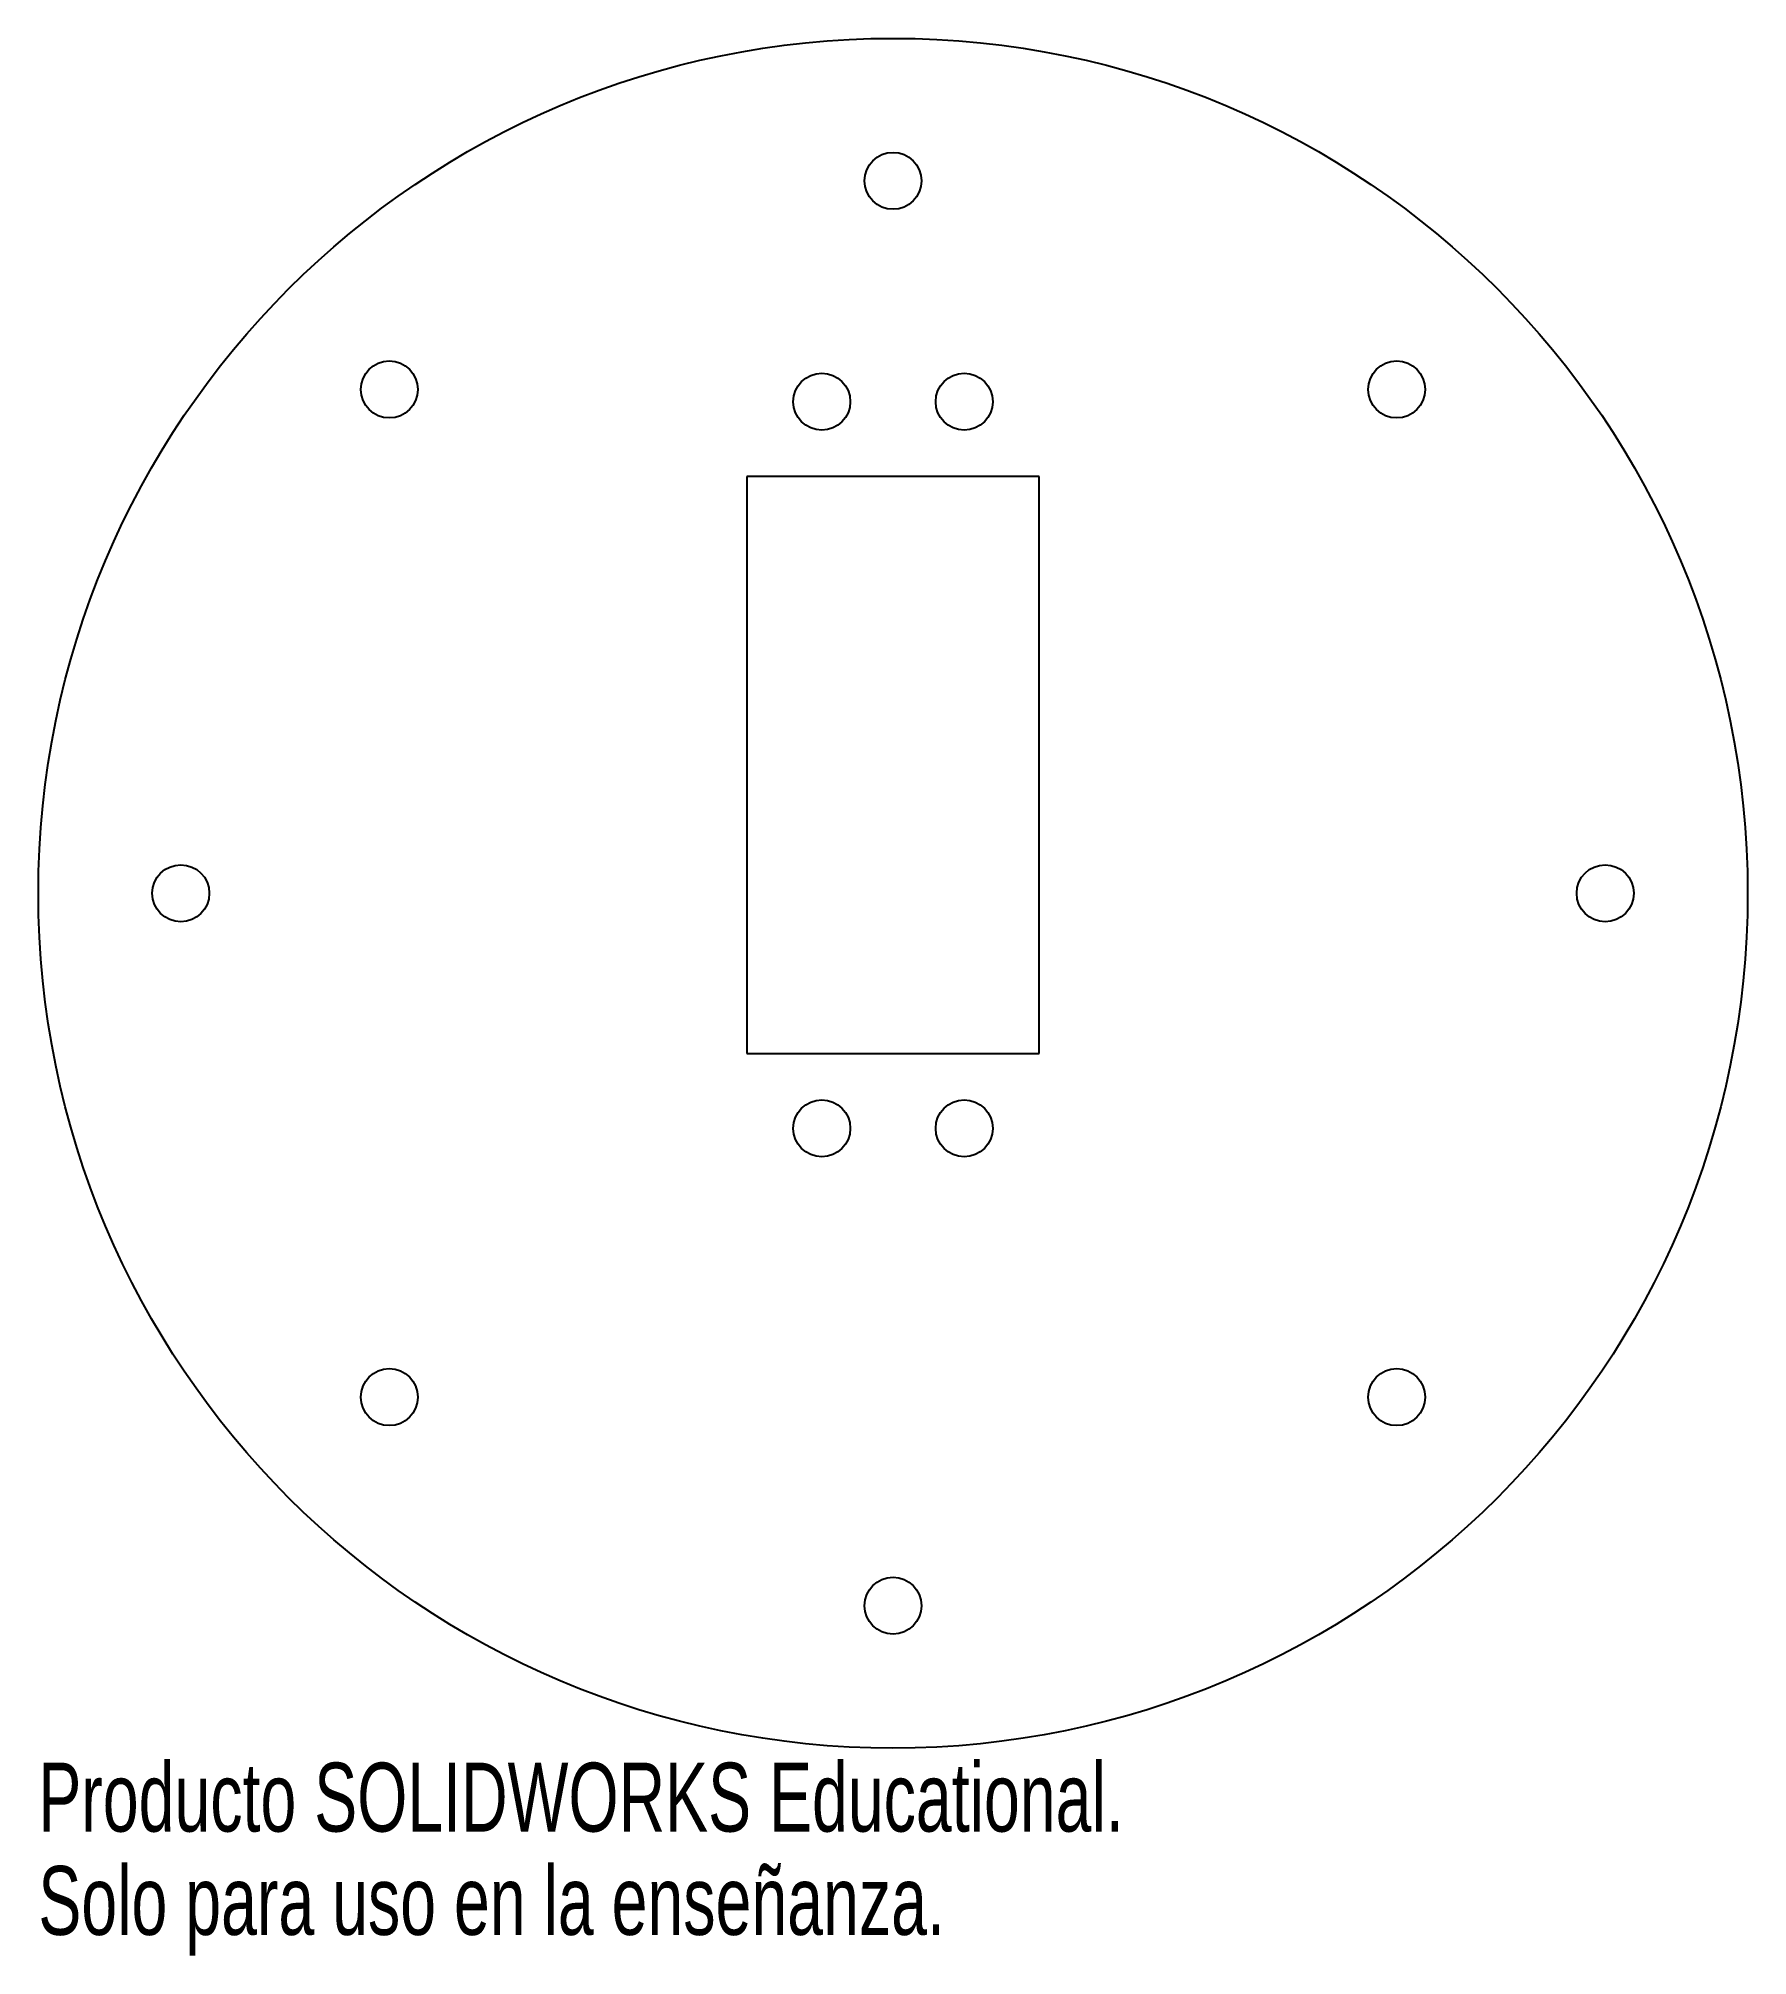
# Model space of a CAD drawing. Header units: millimetres. Extents: x -60 to 60, y -75 to 60.
import ezdxf

# ---------------------------------------------------------------- set-up
doc = ezdxf.new("R2010")
doc.units = ezdxf.units.MM
doc.styles.add('SLDTEXTSTYLE0', font='TXT', dxfattribs={"width": 0.7})

msp = doc.modelspace()

# ---------------------------------------------------------------- linework, layer by layer
at = {"color": 7, "linetype": 'Continuous', "lineweight": 25}
for p, q in [((10.25, 29.25), (-10.25, 29.25)), ((-10.25, 29.25), (-10.25, -11.25)), ((10.25, -11.25), (10.25, 29.25)), ((-10.25, -11.25), (10.25, -11.25))]:
    msp.add_line(p, q, dxfattribs=at)
for centre, radius in [((0, 0), 60), ((0, 50), 2), ((-35.36, 35.36), 2), ((-5, 34.5), 2), ((5, 34.5), 2), ((35.36, 35.36), 2), ((-50, 0), 2), ((50, 0), 2), ((-5, -16.5), 2), ((5, -16.5), 2), ((-35.36, -35.36), 2), ((35.36, -35.36), 2), ((0, -50), 2)]:
    msp.add_circle(centre, radius, dxfattribs=at)

# ---------------------------------------------------------------- texts
at = {"color": 7, "linetype": 'Continuous', "char_height": 4.8336, "attachment_point": 1, "style": 'SLDTEXTSTYLE0'}
for s, insert in [('Producto SOLIDWORKS Educational.', (-60, -61.02)), ('Solo para uso en la enseñanza.', (-60, -68.27))]:
    msp.add_mtext(s, dxfattribs=dict(at, insert=insert))

doc.saveas('drawing.dxf')
